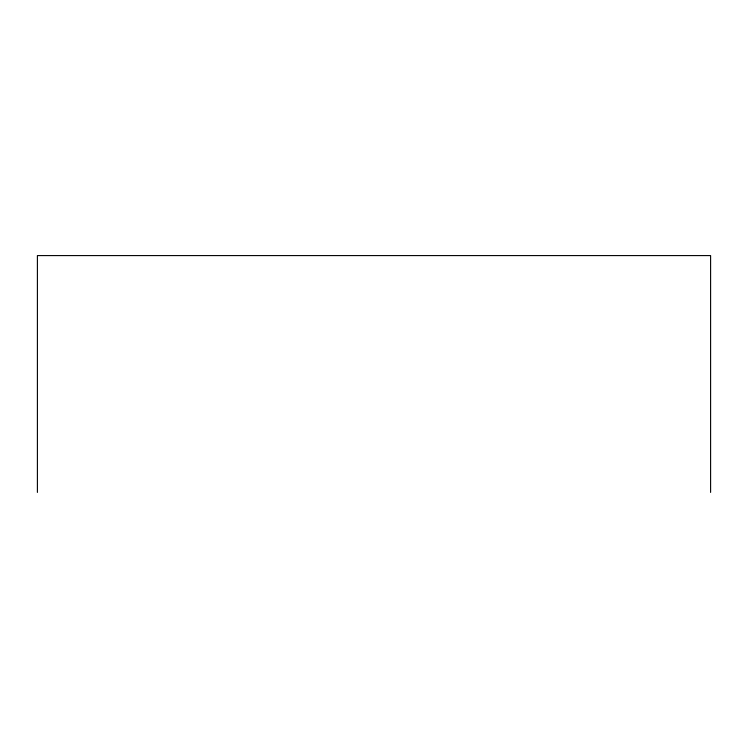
<?xml version="1.0" encoding="UTF-8"?>
<svg xmlns="http://www.w3.org/2000/svg" width="748" height="748" viewBox="0 0 748 748"><rect width="100%" height="100%" fill="white"/><g stroke="black" fill="none" stroke-linecap="round" stroke-linejoin="round"><path stroke-width="1.12" d="M710.6 492.418L710.6 255.582L37.4 255.582L37.4 492.418"/></g></svg>
